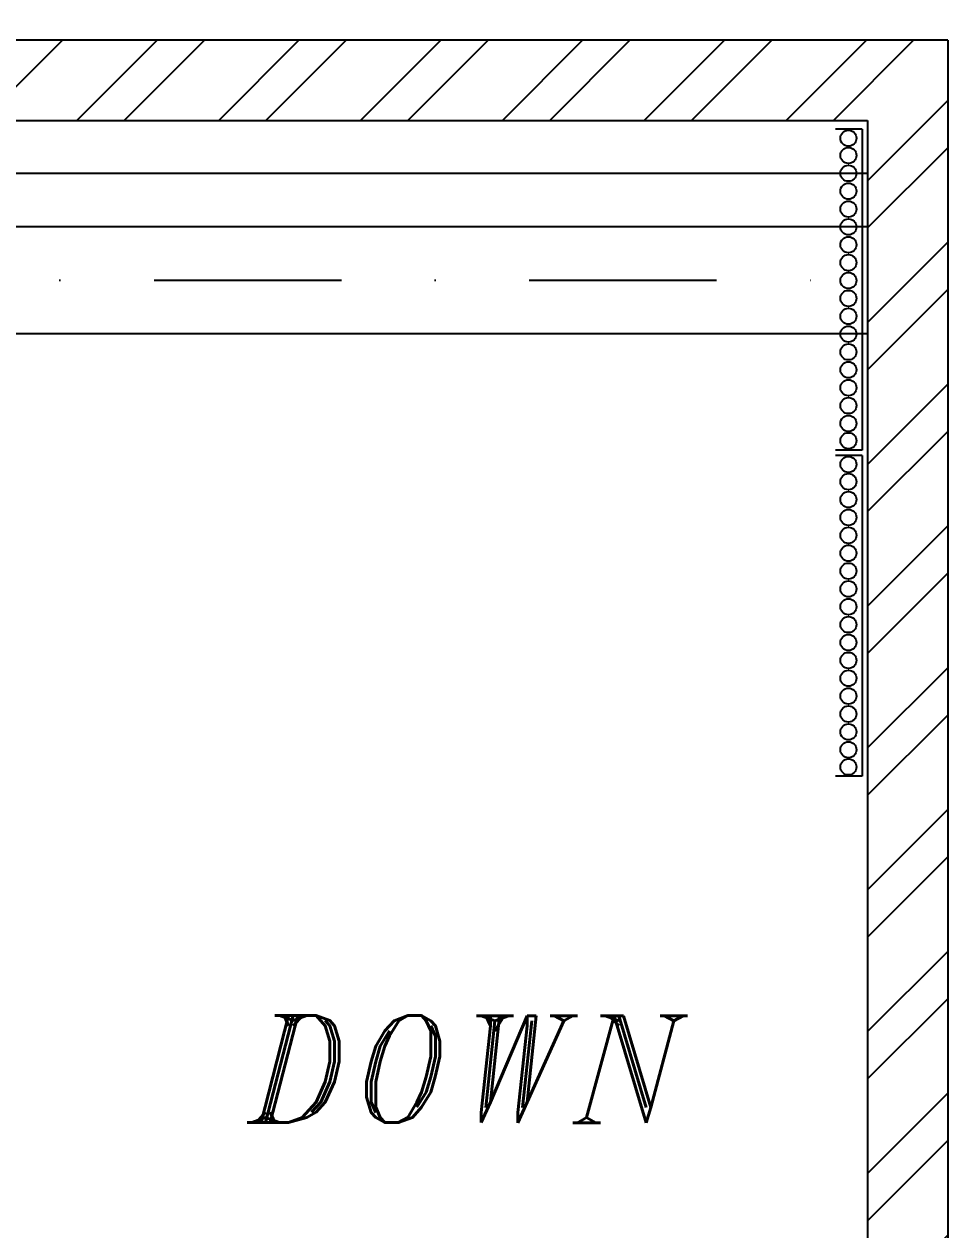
# Model space of a CAD drawing. Header units: inches. Extents: x 568069 to 582716, y 126565 to 132228.
# Drawn here: x 576135.3 to 576308, y 131215.8 to 131441.3 of the extents above; entities that cross this region are included whole.
import ezdxf

# ---------------------------------------------------------------- set-up
doc = ezdxf.new("R2010")
doc.units = ezdxf.units.IN
doc.header["$MEASUREMENT"] = 0
doc.linetypes.add('DASHDOT2', pattern=[0.5, 0.25, -0.125, 0, -0.125])
for name, color, linetype in [('L.V C.T', 6, 'Continuous'), ('PANEL', 3, 'Continuous'), ('wall sofal', 1, 'Continuous'), ('win', 1, 'Continuous')]:
    doc.layers.add(name, color=color, linetype=linetype)
doc.styles.add('ITALICT', font='italict', dxfattribs={"height": 22.5})

# ---------------------------------------------------------------- blocks, each defined once
blk = doc.blocks.new('A$C12DB153C')
at = {"layer": 'L.V C.T', "color": 2}
for p, q in [((5, 60), (0, 60)), ((5, 60), (5, 0)), ((5, 0), (0, 0))]:
    blk.add_line(p, q, dxfattribs=at)
at = {"layer": 'L.V C.T', "color": 6, "ltscale": 20}
blk.add_circle((2.41, 58.31), 1.5, dxfattribs=at)
at = {"layer": 'L.V C.T', "color": 5, "ltscale": 20}
for centre in [(2.41, 55.09), (2.41, 51.75), (2.41, 48.41), (2.41, 45.06), (2.41, 41.72), (2.41, 38.38), (2.41, 35.04), (2.41, 31.7), (2.41, 28.36), (2.41, 25.02), (2.41, 21.68), (2.41, 18.34), (2.41, 15), (2.41, 11.65), (2.41, 8.31), (2.41, 4.97), (2.41, 1.75)]:
    blk.add_circle(centre, 1.5, dxfattribs=at)

msp = doc.modelspace()

# ---------------------------------------------------------------- hatches: boundary and pattern name
at = {"layer": 'wall sofal'}
h = msp.add_hatch(dxfattribs=at)
h.set_pattern_fill('ANSI32', color=21, scale=50)
h.set_pattern_definition([(45, (34.352, -5.75), (-13.25825215, 13.25825215), []), (45, (43.191, -5.75), (-13.25825215, 13.25825215), [])])
h.paths.add_polyline_path([(576307.99, 131438.29), (575765.49, 131438.29), (575765.49, 131173.79), (575792.49, 131173.79), (575792.49, 131184.29), (575780.49, 131184.29), (575780.49, 131423.29), (576292.99, 131423.29), (576292.99, 131128.29), (576287.99, 131128.29), (576287.99, 131113.29), (576307.99, 131113.29)])
h.paths.add_polyline_path([(575829.99, 131184.29), (575792.49, 131184.29), (575792.49, 131173.79), (575806.85, 131173.79), (575819.49, 131173.79), (575819.49, 131146.79), (575829.99, 131146.79)], flags=17)
h.paths.add_polyline_path([(575838.73, 131113.29), (575838.73, 131128.29), (575829.99, 131128.29), (575829.99, 131146.79), (575819.49, 131146.79), (575819.49, 131119.79), (575819.49, 131113.29)])
h.paths.add_polyline_path([(576076.13, 131113.29), (576076.13, 131128.29), (575958.73, 131128.29), (575958.73, 131113.29)])

# ---------------------------------------------------------------- linework, layer by layer
at = {"layer": 'L.V C.T', "color": 2}
for p, q in [((575859.22, 131413.43), (576292.99, 131413.43)), ((575889.22, 131383.43), (576292.99, 131383.43))]:
    msp.add_line(p, q, dxfattribs=at)
at = {"layer": 'L.V C.T', "color": 5}
msp.add_line((575869.22, 131403.43), (576292.99, 131403.43), dxfattribs=at)
at = {"layer": 'L.V C.T', "linetype": 'DASHDOT2', "ltscale": 140}
msp.add_line((575879.22, 131393.43), (576292.99, 131393.43), dxfattribs=at)
at = {"layer": 'wall sofal', "color": 21}
for p, q in [((576307.99, 131438.29), (575765.49, 131438.29)), ((576307.99, 131438.29), (576307.99, 131113.29)), ((575780.49, 131423.29), (576292.99, 131423.29)), ((576292.99, 131423.29), (576292.99, 131128.29))]:
    msp.add_line(p, q, dxfattribs=at)
at = {"layer": 'win', "color": 15}
for radius, end in [(1453.57, 167.91398), (1446.57, 167.91393)]:
    msp.add_arc((575402.66, 130774.1), radius, 53.43585, end, dxfattribs=at)

# ---------------------------------------------------------------- block references
at = {"layer": 'L.V C.T', "ltscale": 20}
for p in [(576286.98, 131361.65), (576286.98, 131300.65)]:
    msp.add_blockref('A$C12DB153C', p, dxfattribs=at)

# ---------------------------------------------------------------- texts
at = {"layer": 'PANEL', "color": 2, "linetype": 'Continuous', "style": 'ITALICT'}
msp.add_text('DOWN', height=20, rotation=359.954, dxfattribs=at).set_placement((576177.03, 131235.93, 0))

doc.saveas('drawing.dxf')
